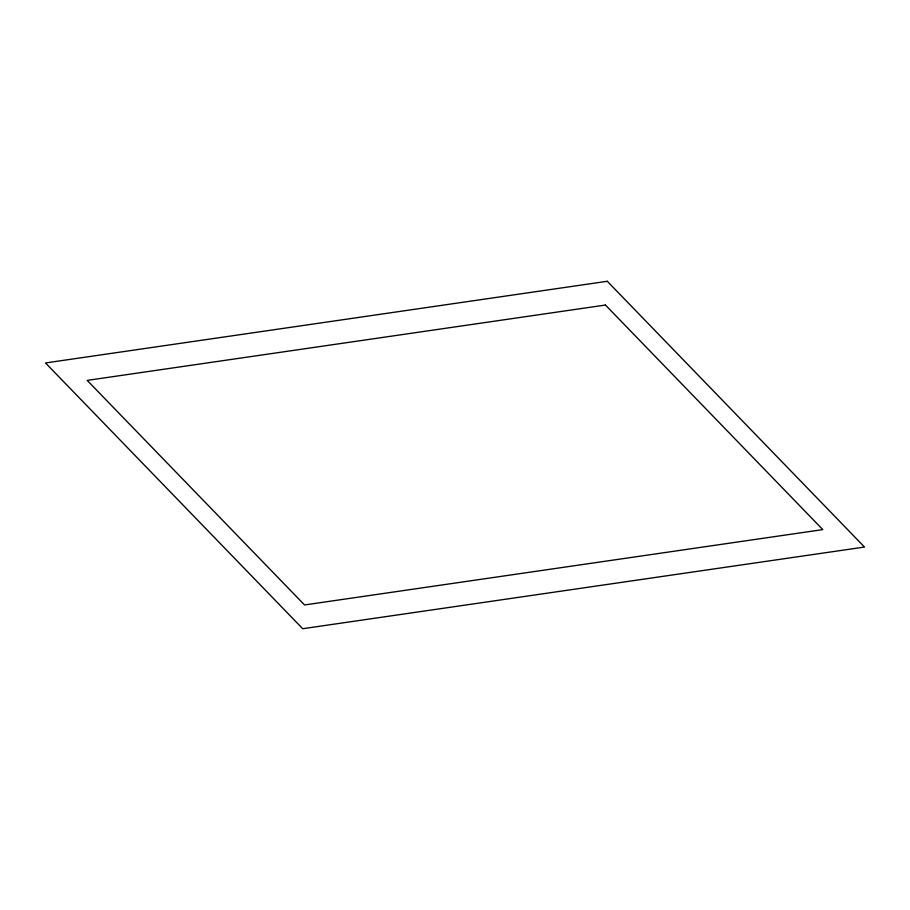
<?xml version="1.0" encoding="UTF-8"?>
<svg xmlns="http://www.w3.org/2000/svg" width="910" height="910" viewBox="0 0 910 910"><rect width="100%" height="100%" fill="white"/><g stroke="black" fill="none" stroke-linecap="round" stroke-linejoin="round"><path stroke-width="1.36" d="M607.288 281.281L45.5 362.953L302.712 628.719L864.5 547.047L607.288 281.281M605.457 305.043L87.201 380.391L304.543 604.957L822.799 529.609L605.457 305.043"/></g></svg>
